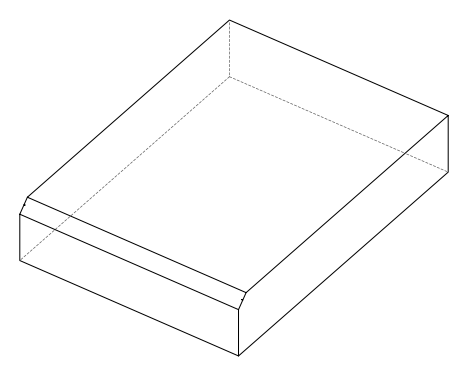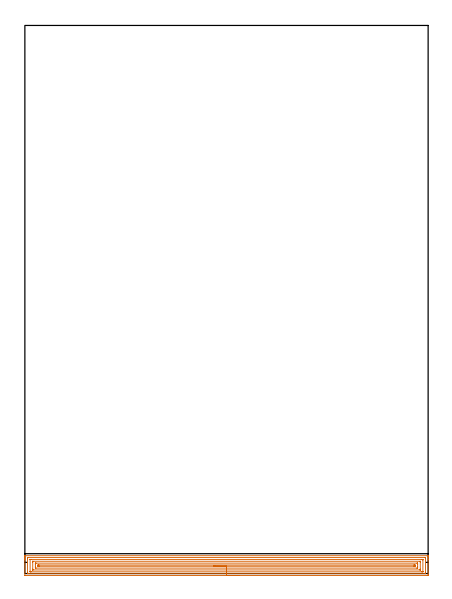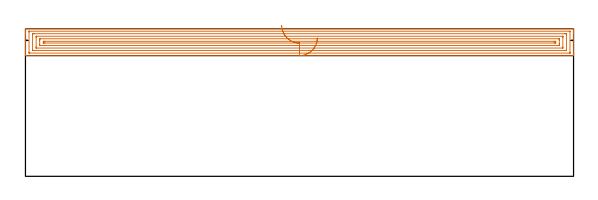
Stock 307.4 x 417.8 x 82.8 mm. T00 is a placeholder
(PLAN: 1 operations, 0 tool changes, 15 min)
(1 AREA_MILL | FG_CHAMFER_SURFACE | UGT0205_001 | 14.99 min | 35045 mm3)
(TOOL UGT0205_001 | Chamfer Mill 20 x 3 x 45 deg. | D20 FL50 Z2)
(OP 1 AREA_MILL)
G17 G21 G94 G90
T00 M6
G54
G17 G0 G90 X163.7 Y-1.5 S1061 M3
G43 Z92.8 H0
Z77.7
G94 G1 X163.662 Z76.828 F250.
X163.548 Z75.964
X163.359 Z75.112
X163.097 Z74.28
X162.763 Z73.474
X162.36 Z72.7
X161.892 Z71.964
X161.36 Z71.272
X160.771 Z70.629
X160.128 Z70.04
X159.436 Z69.508
X158.7 Z69.04
X157.926 Z68.637
X157.12 Z68.303
X156.288 Z68.041
X155.436 Z67.852
X154.572 Z67.738
X153.7 Z67.7
X0.608
X0.198 Y-1.496 Z67.702
X0.01 Y-1.492 Z67.706
X0. Y-1.3 Z67.897
Y10.468 Z79.662
Y11.031 Z80.228
Y11.352 Z80.548
Y11.914 Z81.11
Y12.235 Z81.43
Y13.251 Z82.45
X0.007 Y13.586 Z82.777
X0.009 Y13.597 Z82.788
X0.162 Y13.6 Z82.8
X307.238
X307.391 Y13.597 Z82.788
X307.393 Y13.586 Z82.777
X307.4 Y13.25 Z82.45
Y12.877 Z82.076
Y12.235 Z81.43
Y11.031 Z80.228
Y10.468 Z79.662
Y-0.737 Z68.46
X307.397 Y-1.019 Z68.179
X307.391 Y-1.492 Z67.706
X307.273 Y-1.495 Z67.703
X306.792 Y-1.5 Z67.7
X153.7
Y-0.086 Z69.114
X2.394 Y-0.085 Z69.115
X2.343
X2.01 Y-0.077 Z69.123
X2.006 Y0.028 Z69.228
X2.001 Y0.254 Z69.454
Y11.74 Z80.94
X2.008 Y12.131 Z81.331
X2.01 Y12.177 Z81.377
X2.027 Y12.18 Z81.38
X2.078 Y12.183 Z81.383
X2.183 Y12.185 Z81.385
X305.006
X305.057
X305.39 Y12.177 Z81.377
X305.394 Y12.072 Z81.272
X305.399 Y11.846 Z81.046
Y0.36 Z69.56
X305.392 Y-0.031 Z69.169
X305.39 Y-0.077 Z69.123
X305.373 Y-0.08 Z69.12
X305.322 Y-0.083 Z69.117
X305.217 Y-0.085 Z69.115
X153.7 Y-0.086 Z69.114
Y1.328 Z70.528
X5.072 Y1.329 Z70.529
X4.485 Y1.33 Z70.53
X4.179 Y1.333 Z70.533
X4.078 Y1.335 Z70.535
X4.01 Y1.343 Z70.543
X4.006 Y1.455 Z70.655
X4.002 Y1.632 Z70.832
X4. Y1.809 Z71.009
X4.001 Y10.644 Z79.844
X4.004 Y10.704 Z79.904
X4.01 Y10.75 Z79.95
X4.015 Y10.765 Z79.965
X4.027 Y10.766 Z79.966
X4.179 Y10.769 Z79.969
X4.765 Y10.771 Z79.971
X5.072 Y10.772 Z79.972
X302.328 Y10.771 Z79.971
X302.915 Y10.77 Z79.97
X303.221 Y10.767 Z79.967
X303.322 Y10.765 Z79.965
X303.39 Y10.757 Z79.957
X303.394 Y10.645 Z79.845
X303.398 Y10.468 Z79.668
X303.4 Y10.291 Z79.491
X303.399 Y1.455 Z70.655
X303.396 Y1.396 Z70.596
X303.39 Y1.35 Z70.55
X303.385 Y1.335 Z70.535
X303.373 Y1.334 Z70.534
X303.221 Y1.331 Z70.531
X302.635 Y1.329 Z70.529
X302.328 Y1.328 Z70.528
X153.7
Y2.743 Z71.943
X6.112
X6.06 Y2.744 Z71.944
X6.024 Y2.747 Z71.947
X6.01 Y2.75 Z71.95
X6.007 Y2.769 Z71.969
X6.003 Y2.967 Z72.167
X6. Y3.364 Z72.564
Y8.701 Z77.901
X6.005 Y9.125 Z78.325
X6.01 Y9.336 Z78.536
X6.016 Y9.351 Z78.551
X6.041 Y9.353 Z78.553
X6.099 Y9.356 Z78.556
X6.194 Y9.357 Z78.557
X301.288
X301.34 Y9.356 Z78.556
X301.376 Y9.353 Z78.553
X301.39 Y9.35 Z78.55
X301.392 Y9.331 Z78.531
X301.397 Y9.133 Z78.333
X301.4 Y8.736 Z77.936
Y3.399 Z72.599
X301.395 Y2.975 Z72.175
X301.39 Y2.764 Z71.964
X301.384 Y2.749 Z71.949
X301.359 Y2.747 Z71.947
X301.301 Y2.744 Z71.944
X301.206 Y2.743 Z71.943
X153.7
Y4.157 Z73.357
X8.515
X8.261 Y4.16 Z73.36
X8.092 Y4.164 Z73.364
X8.009 Y4.171 Z73.371
X8.007 Y4.193 Z73.393
X8.004 Y4.283 Z73.483
X8. Y4.919 Z74.119
Y6.686 Z75.886
Y7.569 Z76.769
X8.003 Y7.817 Z77.017
X8.006 Y7.896 Z77.096
X8.009 Y7.93 Z77.13
X8.134 Y7.936 Z77.136
X8.388 Y7.941 Z77.141
X8.515 Y7.943 Z77.143
X298.885
X299.139 Y7.94 Z77.14
X299.308 Y7.936 Z77.136
X299.391 Y7.929 Z77.129
X299.393 Y7.907 Z77.107
X299.396 Y7.817 Z77.017
X299.4 Y7.182 Z76.382
Y5.414 Z74.614
Y4.531 Z73.731
X299.397 Y4.283 Z73.483
X299.394 Y4.204 Z73.404
X299.391 Y4.17 Z73.37
X299.266 Y4.164 Z73.364
X299.012 Y4.159 Z73.359
X298.885 Y4.157 Z73.357
X153.7
Y5.571 Z74.771
X10.911
X10.428 Y5.572 Z74.772
X10.015 Y5.575 Z74.775
X10.01 Y5.578 Z74.778
X10.003 Y5.587 Z74.787
Y6.05 Z75.25
X10.007 Y6.466 Z75.666
X10.014 Y6.522 Z75.722
X10.065 Y6.524 Z75.724
X10.186 Y6.527 Z75.727
X10.428 Y6.528 Z75.728
X10.837 Y6.529 Z75.729
X296.489
X296.972 Y6.528 Z75.728
X297.385 Y6.525 Z75.725
X297.39 Y6.522 Z75.722
X297.397 Y6.513 Z75.713
Y6.05 Z75.25
X297.393 Y5.634 Z74.834
X297.386 Y5.578 Z74.778
X297.335 Y5.576 Z74.776
X297.214 Y5.573 Z74.773
X296.972 Y5.572 Z74.772
X296.563 Y5.571 Z74.771
X153.7
X152.828 Z74.809
X151.964 Z74.923
X151.112 Z75.112
X150.28 Z75.374
X149.474 Z75.708
X148.7 Z76.111
X147.964 Z76.58
X147.272 Z77.111
X146.629 Z77.7
X146.04 Z78.343
X145.508 Z79.035
X145.04 Z79.771
X144.637 Z80.545
X144.303 Z81.351
X144.041 Z82.183
X143.852 Z83.035
X143.738 Z83.9
X143.7 Z84.771
G0 Z92.8
M5
M2
